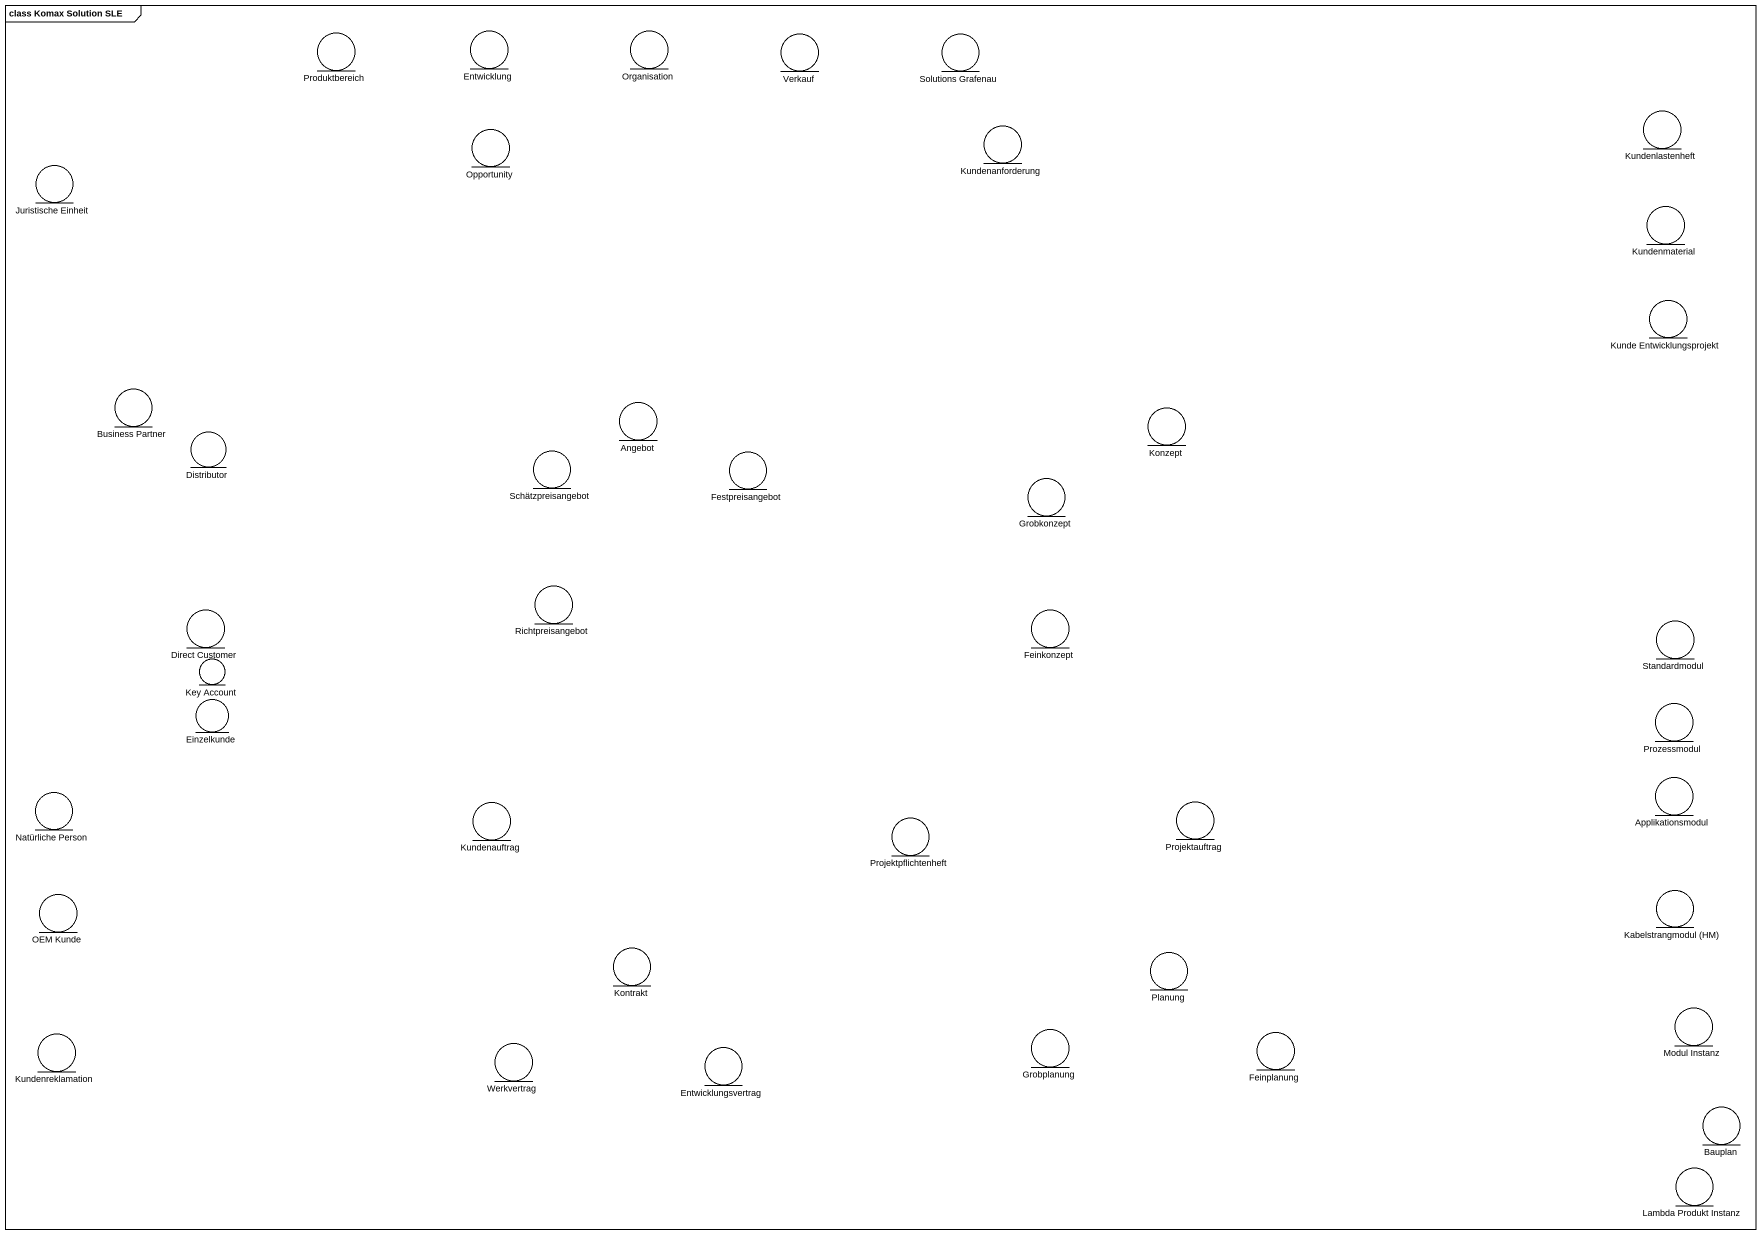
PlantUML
@startuml
mainframe class Komax Solution SLE
entity Entwicklung
entity Organisation
entity Produktbereich
entity Verkauf
entity "Solutions Grafenau" as Solutions_Grafenau
entity Opportunity
entity Kundenanforderung
entity Kundenlastenheft
entity "Juristische Einheit" as Juristische_Einheit
entity Kundenmaterial
entity "Kunde Entwicklungsprojekt" as Kunde_Entwicklungsprojekt
entity "Business Partner" as Business_Partner
entity Angebot
entity Konzept
entity Distributor
entity Schätzpreisangebot
entity Festpreisangebot
entity Grobkonzept
entity "Direct Customer" as Direct_Customer
entity Richtpreisangebot
entity Feinkonzept
entity Standardmodul
entity "Key Account" as Key_Account
entity Einzelkunde
entity Prozessmodul
entity "Natürliche Person" as Natürliche_Person
entity Kundenauftrag
entity Projektauftrag
entity Applikationsmodul
entity Projektpflichtenheft
entity "OEM Kunde" as OEM_Kunde
entity "Kabelstrangmodul (HM)" as Kabelstrangmodul_HM
entity Kontrakt
entity Planung
entity Kundenreklamation
entity Grobplanung
entity Feinplanung
entity "Modul Instanz" as Modul_Instanz
entity Werkvertrag
entity Entwicklungsvertrag
entity Bauplan
entity "Lambda Produkt Instanz" as Lambda_Produkt_Instanz
@enduml
